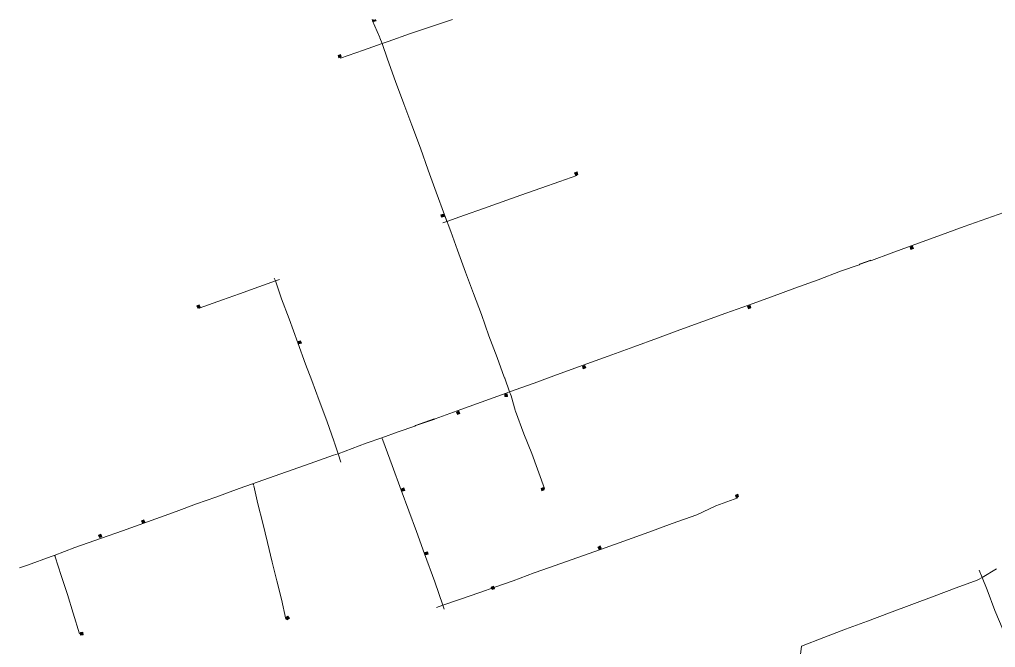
# Model space of a CAD drawing. Header units: metres. Extents: x -6693 to 732, y -3593 to 1689.
# Drawn here: x -6693 to -3919, y -97 to 1689 of the extents above; entities that cross this region are included whole.
import ezdxf
from ezdxf.xclip import XClip

# ---------------------------------------------------------------- set-up
doc = ezdxf.new("R2010")
doc.units = ezdxf.units.M
doc.header["$MEASUREMENT"] = 0
doc.header["$XCLIPFRAME"] = 0
doc.layers.get('0').update_dxf_attribs({"linetype": 'CONTINUOUS'})
doc.layers.add('ELECTRICA ENERSA', color=7, linetype='CONTINUOUS')
doc.layers.get('0').freeze()

# ---------------------------------------------------------------- blocks, each defined once
blk = doc.blocks.new('MF87277_164')
at = {"color": 16, "linetype": 'Continuous', "lineweight": 20, "true_color": 0x800000}
blk.add_line((28.53, -251.16), (17.95, -254.93), dxfattribs=at)
blk = doc.blocks.new('MF88603_169')
at = {"color": 16, "linetype": 'Continuous', "lineweight": 20, "true_color": 0x800000}
blk.add_line((178.01, -2.67), (180.89, -10.5), dxfattribs=at)
blk = doc.blocks.new('MF88851_170')
at = {"color": 16, "linetype": 'Continuous', "lineweight": 20, "true_color": 0x800000}
blk.add_line((217.76, -9.48), (207.9, -12.74), dxfattribs=at)
blk = doc.blocks.new('MF96338_181')
blk.add_hatch(color=5).paths.add_polyline_path([(181.02, -9.82), (182.08, -9.44), (182.46, -10.54), (181.4, -10.92)])
at = {"color": 5, "linetype": 'Continuous', "lineweight": 5}
blk.add_lwpolyline([(181.02, -9.82), (182.08, -9.44), (182.46, -10.54), (181.4, -10.92)], close=True, dxfattribs=at)

msp = doc.modelspace()

# ---------------------------------------------------------------- hatches: boundary and pattern name
at = {"layer": 'ELECTRICA ENERSA'}
for points in [[(-5785.3, 1580.6), (-5787.8, 1587.2), (-5781, 1589.6), (-5778.5, 1583.1)], [(-5112.9, 1246.4), (-5115.3, 1253.3), (-5108.5, 1255.7), (-5106, 1248.9)], [(-5486.3, 1129.1), (-5493.3, 1127.4), (-5495.3, 1134.2), (-5488.2, 1136.1)], [(-4155.2, 1044.6), (-4152.8, 1037.8), (-4159.6, 1035.4), (-4162, 1041.9)], [(-6186.3, 868.4), (-6189, 874.9), (-6182.4, 877.9), (-6179.4, 871.4)], [(-4616.9, 875.8), (-4614.4, 869.2), (-4621.2, 866.5), (-4623.7, 873.3)], [(-5900.8, 773.6), (-5894, 775.8), (-5891.8, 768.7), (-5898.9, 766.5)], [(-5900.8, 773.6), (-5894, 775.8), (-5891.8, 768.7), (-5898.9, 766.5)], [(-5086.7, 705.5), (-5084, 698.7), (-5090.8, 696), (-5093.5, 702.8)], [(-5306.8, 624.4), (-5306.5, 617), (-5313.9, 617), (-5314.1, 624.1)], [(-5444.9, 575.6), (-5441.6, 569.1), (-5448.1, 565.8), (-5451.4, 572.3)], [(-5607.2, 354.4), (-5600.4, 356.9), (-5598.2, 350.1), (-5605, 347.6)], [(-5201.6, 351.2), (-5208.2, 348.4), (-5210.9, 355.3), (-5204.4, 358)], [(-4656.1, 329.7), (-4658.5, 336.5), (-4651.7, 338.9), (-4649.3, 332.4)], [(-6343.7, 257.2), (-6346.4, 263.7), (-6339.6, 266.5), (-6336.9, 259.9)], [(-6465.4, 215.8), (-6468.4, 222.3), (-6461.6, 225.3), (-6458.6, 218.8)], [(-5540.7, 173.6), (-5533.7, 175.8), (-5531.8, 169), (-5538.6, 166.8)], [(-5046.1, 182.3), (-5049.4, 188.6), (-5043.1, 192.1), (-5039.9, 185.6)], [(-5343, 70.4), (-5349.8, 68.2), (-5352.3, 75), (-5345.5, 77.4)], [(-5936, -11.6), (-5930, -7.8), (-5926.1, -13.8), (-5932.1, -17.6)], [(-6519.9, -53.8), (-6512.8, -53.3), (-6512.3, -60.7), (-6519.4, -61.2)]]:
    msp.add_hatch(color=5, dxfattribs=at).paths.add_polyline_path(points)

# ---------------------------------------------------------------- linework, layer by layer
at = {"layer": 'ELECTRICA ENERSA', "color": 5, "linetype": 'Continuous', "lineweight": 5}
for p, q in [((-5687.6, 1686.9), (-5690, 1686)), ((-5781.8, 1581.7), (-5781, 1579.6)), ((-5109.6, 1247.8), (-5108.8, 1245.4)), ((-5487.4, 1132.6), (-5484.9, 1133.4)), ((-4158.5, 1043.3), (-4159.3, 1045.7)), ((-6182.7, 870), (-6181.9, 867.6)), ((-4620.4, 874.4), (-4621.2, 876.8)), ((-5899.7, 770.1), (-5902.2, 769.5)), ((-5899.7, 770.1), (-5902.2, 769.5)), ((-5090, 704.2), (-5090.8, 706.3)), ((-5310.3, 624.1), (-5310.6, 626.8)), ((-5448.1, 574), (-5449.2, 576.1)), ((-5606.1, 351.2), (-5608.3, 350.4)), ((-5203, 354.4), (-5200.6, 355.5)), ((-4652.8, 331), (-4652, 328.6)), ((-6340.4, 258.6), (-6339.3, 256.4)), ((-6462.2, 217.4), (-6461.1, 215.3)), ((-5539.7, 170.3), (-5541.8, 169.5)), ((-5043.1, 183.9), (-5041.8, 181.8)), ((-5344.4, 73.9), (-5341.9, 74.7)), ((-5934, -14.6), (-5936.2, -16)), ((-6519.6, -57.4), (-6522.1, -57.7))]:
    msp.add_line(p, q, dxfattribs=at)
at = {"layer": 'ELECTRICA ENERSA', "color": 16, "linetype": 'Continuous', "lineweight": 20, "true_color": 0x800000}
for p, q in [((-5689.7, 1686), (-5669.6, 1640)), ((-5516, 1671.6), (-5581.9, 1649.6)), ((-5669.6, 1640), (-5668.8, 1638.1)), ((-5668.8, 1638.1), (-5668.5, 1637.3)), ((-5668.5, 1637.3), (-5662.5, 1621)), ((-5581.9, 1649.6), (-5645.3, 1626.7)), ((-5715.1, 1601.9), (-5662.5, 1621)), ((-5645.3, 1626.7), (-5662.5, 1621)), ((-5662.5, 1621), (-5647.2, 1576.3)), ((-5781, 1579.6), (-5715.1, 1601.9)), ((-5647.2, 1576.3), (-5624.4, 1512.8)), ((-5624.4, 1512.8), (-5600.4, 1449.4)), ((-5600.4, 1449.4), (-5578.3, 1388.6)), ((-5578.3, 1388.6), (-5553.8, 1323.3)), ((-5553.8, 1323.3), (-5531.8, 1260.6)), ((-5531.8, 1260.6), (-5508.9, 1198.2)), ((-5157.2, 1228.2), (-5211.4, 1209.7)), ((-5108.8, 1245.4), (-5157.2, 1228.2)), ((-5508.9, 1198.2), (-5484.9, 1133.4)), ((-5211.4, 1209.7), (-5268.6, 1189.5)), ((-5320.9, 1170.5), (-5374.3, 1151.9)), ((-5268.6, 1189.5), (-5320.9, 1170.5)), ((-5374.3, 1151.9), (-5428, 1132.9)), ((-3879.8, 1145.9), (-3944.1, 1123.6)), ((-5490.1, 1111.4), (-5478.4, 1115.2)), ((-5478.4, 1115.2), (-5484.9, 1133.4)), ((-5484.9, 1133.4), (-5467.5, 1086.3)), ((-5428, 1132.9), (-5478.4, 1115.2)), ((-3944.1, 1123.6), (-4008.4, 1100.5)), ((-5467.5, 1086.3), (-5448.4, 1032.9)), ((-4008.4, 1100.5), (-4083.6, 1073.2)), ((-4083.6, 1073.2), (-4159.3, 1045.4)), ((-5448.4, 1032.9), (-5425.5, 971.1)), ((-4159.3, 1045.4), (-4216.2, 1025)), ((-4273.4, 1005.1), (-4306.1, 993.4)), ((-4274.8, 1003.5), (-4303.6, 993.1)), ((-4273.4, 1003.8), (-4274.8, 1003.5)), ((-4271.5, 1004.3), (-4274, 1003.2)), ((-4274, 1003.2), (-4273.4, 1003.8)), ((-4216.2, 1025), (-4271.5, 1004.3)), ((-5425.5, 971.1), (-5402.4, 910.3)), ((-4360.3, 973.3), (-4423.8, 949.3)), ((-4306.6, 991.2), (-4360.3, 973.3)), ((-4306.1, 993.4), (-4306.6, 991.2)), ((-4306.1, 991.8), (-4306.6, 991.2)), ((-4304.5, 993.1), (-4306.1, 991.8)), ((-4303.6, 993.1), (-4304.5, 993.1)), ((-6012.8, 929.1), (-5965.9, 946)), ((-5969.2, 953.6), (-5965.9, 946)), ((-5953.9, 949.8), (-5965.9, 946)), ((-5965.9, 946), (-5948.5, 894.8)), ((-4423.8, 949.3), (-4489.4, 925.1)), ((-6068.1, 909.5), (-6012.8, 929.1)), ((-4489.4, 925.1), (-4555.6, 900.5)), ((-6181.9, 867.9), (-6115.7, 891.8)), ((-6115.7, 891.8), (-6068.1, 909.5)), ((-5948.5, 894.8), (-5926.4, 837.9)), ((-5402.4, 910.3), (-5380, 850.7)), ((-4555.6, 900.5), (-4621.2, 876.8)), ((-4621.2, 876.8), (-4686.1, 853.7)), ((-5926.4, 837.9), (-5902.2, 769.5)), ((-5380, 850.7), (-5358.8, 790)), ((-4686.1, 853.7), (-4750.9, 830.5)), ((-4816.2, 806.3), (-4879.7, 783.1)), ((-4750.9, 830.5), (-4816.2, 806.3)), ((-5358.8, 790), (-5335.9, 728.1)), ((-4879.7, 783.1), (-4947.3, 758.1)), ((-5902.2, 769.5), (-5879.8, 708.8)), ((-4947.3, 758.1), (-5019.7, 731.9)), ((-5335.9, 728.1), (-5315.2, 672.3)), ((-5019.7, 731.9), (-5090.8, 706.3)), ((-5879.8, 708.8), (-5862.4, 662.5)), ((-5090.8, 706.3), (-5166.5, 678.8)), ((-5315.2, 672.3), (-5314.7, 670.4)), ((-5314.7, 670.4), (-5314.1, 668.8)), ((-5314.1, 668.8), (-5300.5, 630.6)), ((-5166.5, 678.8), (-5230.5, 655.4)), ((-5862.4, 662.5), (-5841.2, 605.3)), ((-5230.5, 655.4), (-5300.5, 630.6)), ((-5310.3, 626.5), (-5381.4, 600.7)), ((-5300.5, 630.6), (-5310.3, 626.5)), ((-5295.9, 618.9), (-5300.5, 630.6)), ((-5284.4, 578.3), (-5295.9, 618.9)), ((-5841.2, 605.3), (-5819.9, 547.5)), ((-5381.4, 600.7), (-5449.2, 576.1)), ((-5449.2, 576.1), (-5511.9, 553.3)), ((-5284.2, 577.5), (-5284.4, 578.3)), ((-5283.4, 575.6), (-5284.2, 577.5)), ((-5260.2, 511.3), (-5283.4, 575.6)), ((-5819.9, 547.5), (-5798.9, 488.4)), ((-5569.1, 533.1), (-5616.7, 517)), ((-5568.5, 533.4), (-5569.1, 533.1)), ((-5568, 535), (-5568.5, 533.4)), ((-5566.6, 534.2), (-5568.5, 533.4)), ((-5514.3, 553.8), (-5568, 535)), ((-5515.4, 551.9), (-5566.6, 534.2)), ((-5514.3, 552.2), (-5515.4, 551.9)), ((-5513.8, 552.4), (-5514.3, 552.2)), ((-5511.9, 553.3), (-5513.8, 552.4)), ((-5663.3, 499.9), (-5707.4, 484.4)), ((-5616.7, 517), (-5663.3, 499.9)), ((-5660.3, 492.5), (-5663.3, 499.9)), ((-5237.1, 454.9), (-5260.2, 511.3)), ((-5798.9, 488.4), (-5798.4, 487.4)), ((-5798.4, 487.4), (-5797.9, 485.4)), ((-5797.9, 485.4), (-5787.8, 453.9)), ((-5707.4, 484.4), (-5787.8, 453.9)), ((-5634.2, 421.2), (-5660.3, 492.5)), ((-5800.6, 450), (-5867.3, 426.3)), ((-5787.8, 453.9), (-5800.6, 450)), ((-5780.2, 430.2), (-5787.8, 453.9)), ((-5200.8, 355.5), (-5237.1, 454.9)), ((-5867.3, 426.3), (-5934.3, 402.4)), ((-5608.3, 350.4), (-5634.2, 421.2)), ((-5934.3, 402.4), (-6001.9, 379.2)), ((-6031, 368.9), (-6068.6, 355.5)), ((-6001.9, 379.2), (-6031, 368.9)), ((-6028.3, 366.4), (-6031, 368.9)), ((-6027.7, 364.5), (-6028.3, 366.4)), ((-6015.2, 311.4), (-6027.2, 362.6)), ((-6068.6, 355.5), (-6134.8, 331)), ((-5586.8, 291.5), (-5608.3, 350.4)), ((-6190.1, 311.9), (-6247.5, 290.4)), ((-6134.8, 331), (-6190.1, 311.9)), ((-6001.9, 256.7), (-6015.2, 311.4)), ((-4714.4, 306.2), (-4768.6, 280.6)), ((-4652, 328.8), (-4714.4, 306.2)), ((-6247.5, 290.4), (-6339.3, 256.4)), ((-5565, 233.2), (-5586.8, 291.5)), ((-4768.6, 280.6), (-4838.6, 256.1)), ((-6339.3, 256.4), (-6399.8, 234.6)), ((-5988.5, 201.6), (-6001.9, 256.7)), ((-4838.6, 256.1), (-4905, 231.3)), ((-6399.8, 234.6), (-6460.3, 214.2)), ((-5541.8, 169.5), (-5565, 233.2)), ((-4905, 231.3), (-4975.6, 205.7)), ((-6460.3, 214.2), (-6535.4, 187.2)), ((-5975.2, 146.1), (-5988.5, 201.6)), ((-4975.6, 205.7), (-5042, 181.8)), ((-6535.4, 187.2), (-6594.8, 164.9)), ((-5512.7, 90), (-5541.8, 169.5)), ((-5042, 181.8), (-5109, 158.1)), ((-6602.7, 161.9), (-6670, 137.6)), ((-6594.8, 164.9), (-6602.7, 161.9)), ((-6592.1, 163.8), (-6594.8, 164.9)), ((-6591.8, 163), (-6592.1, 163.8)), ((-6591.3, 161.1), (-6591.8, 163)), ((-6574.4, 107.9), (-6591.3, 161.1)), ((-5961.8, 92.4), (-5975.2, 146.1)), ((-5109, 158.1), (-5170.3, 136.5)), ((-5230, 115.3), (-5289.9, 93.2)), ((-5227.2, 116.1), (-5230, 115.3)), ((-5170.3, 136.5), (-5227.2, 116.1)), ((-3965.6, 123.5), (-3957.2, 102.5)), ((-3957.2, 102.5), (-3916.1, 127.3)), ((-6556.7, 54), (-6574.4, 107.9)), ((-5948.5, 40.4), (-5961.8, 92.4)), ((-5489.5, 23.2), (-5512.7, 90)), ((-5289.9, 93.2), (-5341.9, 74.7)), ((-4031.3, 73.1), (-3971.9, 94.6)), ((-3971.9, 94.6), (-3967.8, 96.2)), ((-3967.5, 96.5), (-3957.2, 102.5)), ((-3942.8, 67.4), (-3957.2, 102.5)), ((-5385.2, 60), (-5443, 39.8)), ((-5341.9, 74.7), (-5385.2, 60)), ((-4093.4, 49.7), (-4031.3, 73.1)), ((-3921, 8.8), (-3942.8, 67.4)), ((-6540.1, 0.9), (-6556.7, 54)), ((-5936.2, -16), (-5948.5, 40.4)), ((-5443, 39.8), (-5489.5, 23.2)), ((-4156.8, 26), (-4093.4, 49.7)), ((-6522.1, -57.7), (-6540.1, 0.9)), ((-5507.5, 17.2), (-5489.5, 23.2)), ((-5485.7, 12.1), (-5489.5, 23.2)), ((-4282.9, -21.7), (-4220.6, 2.3)), ((-4220.6, 2.3), (-4156.8, 26)), ((-3897.8, -47.9), (-3921, 8.8)), ((-4345.3, -44.9), (-4282.9, -21.7)), ((-4407.4, -68.5), (-4345.3, -44.9)), ((-4470.9, -92.5), (-4407.4, -68.5)), ((-4478.5, -156.5), (-4470.9, -92.5))]:
    msp.add_line(p, q, dxfattribs=at)
at = {"layer": 'ELECTRICA ENERSA', "color": 5, "linetype": 'Continuous', "lineweight": 5}
for points in [[(-5785.3, 1580.6), (-5787.8, 1587.2), (-5781, 1589.6), (-5778.5, 1583.1)], [(-5112.9, 1246.4), (-5115.3, 1253.3), (-5108.5, 1255.7), (-5106, 1248.9)], [(-5486.3, 1129.1), (-5493.3, 1127.4), (-5495.3, 1134.2), (-5488.2, 1136.1)], [(-4155.2, 1044.6), (-4152.8, 1037.8), (-4159.6, 1035.4), (-4162, 1041.9)], [(-6186.3, 868.4), (-6189, 874.9), (-6182.4, 877.9), (-6179.4, 871.4)], [(-4616.9, 875.8), (-4614.4, 869.2), (-4621.2, 866.5), (-4623.7, 873.3)], [(-5900.8, 773.6), (-5894, 775.8), (-5891.8, 768.7), (-5898.9, 766.5)], [(-5900.8, 773.6), (-5894, 775.8), (-5891.8, 768.7), (-5898.9, 766.5)], [(-5086.7, 705.5), (-5084, 698.7), (-5090.8, 696), (-5093.5, 702.8)], [(-5306.8, 624.4), (-5306.5, 617), (-5313.9, 617), (-5314.1, 624.1)], [(-5444.9, 575.6), (-5441.6, 569.1), (-5448.1, 565.8), (-5451.4, 572.3)], [(-5607.2, 354.4), (-5600.4, 356.9), (-5598.2, 350.1), (-5605, 347.6)], [(-5201.6, 351.2), (-5208.2, 348.4), (-5210.9, 355.3), (-5204.4, 358)], [(-4656.1, 329.7), (-4658.5, 336.5), (-4651.7, 338.9), (-4649.3, 332.4)], [(-6343.7, 257.2), (-6346.4, 263.7), (-6339.6, 266.5), (-6336.9, 259.9)], [(-6465.4, 215.8), (-6468.4, 222.3), (-6461.6, 225.3), (-6458.6, 218.8)], [(-5540.7, 173.6), (-5533.7, 175.8), (-5531.8, 169), (-5538.6, 166.8)], [(-5046.1, 182.3), (-5049.4, 188.6), (-5043.1, 192.1), (-5039.9, 185.6)], [(-5343, 70.4), (-5349.8, 68.2), (-5352.3, 75), (-5345.5, 77.4)], [(-5936, -11.6), (-5930, -7.8), (-5926.1, -13.8), (-5932.1, -17.6)], [(-6519.9, -53.8), (-6512.8, -53.3), (-6512.3, -60.7), (-6519.4, -61.2)]]:
    msp.add_lwpolyline(points, close=True, dxfattribs=at)

# ---------------------------------------------------------------- block references
at = {"layer": 'ELECTRICA ENERSA', "color": 7, "true_color": 0xffffff}
ref = msp.add_blockref('MF88603_169', (-6853.6, 1753.6), dxfattribs=dict(at, xscale=6.433906662167556, yscale=6.433906662167556, zscale=6.433906662167556))
XClip(ref).set_block_clipping_path([(177.8425976278, -10.7104764115), (181.1022211764, -9.9906187997)])
ref = msp.add_blockref('MF96338_181', (-6853.6, 1753.6), dxfattribs=dict(at, xscale=6.433906662167556, yscale=6.433906662167556, zscale=6.433906662167556))
XClip(ref).set_block_clipping_path([(181.0177159935, -10.9643558963), (182.4995377396, -9.9906187997)])
ref = msp.add_blockref('MF88851_170', (-6853.6, 1753.6), dxfattribs=dict(at, xscale=6.433906662167556, yscale=6.433906662167556, zscale=6.433906662167556))
XClip(ref).set_block_clipping_path([(207.7299343142, -12.9539380033), (217.9744498333, -9.9906187997)])
ref = msp.add_blockref('MF87277_164', (-6853.6, 1753.6), dxfattribs=dict(at, xscale=6.433906662167556, yscale=6.433906662167556, zscale=6.433906662167556))
XClip(ref).set_block_clipping_path([(24.9765881149, -255.1429519211), (28.7442882753, -250.9944314129)])

doc.saveas('drawing.dxf')
